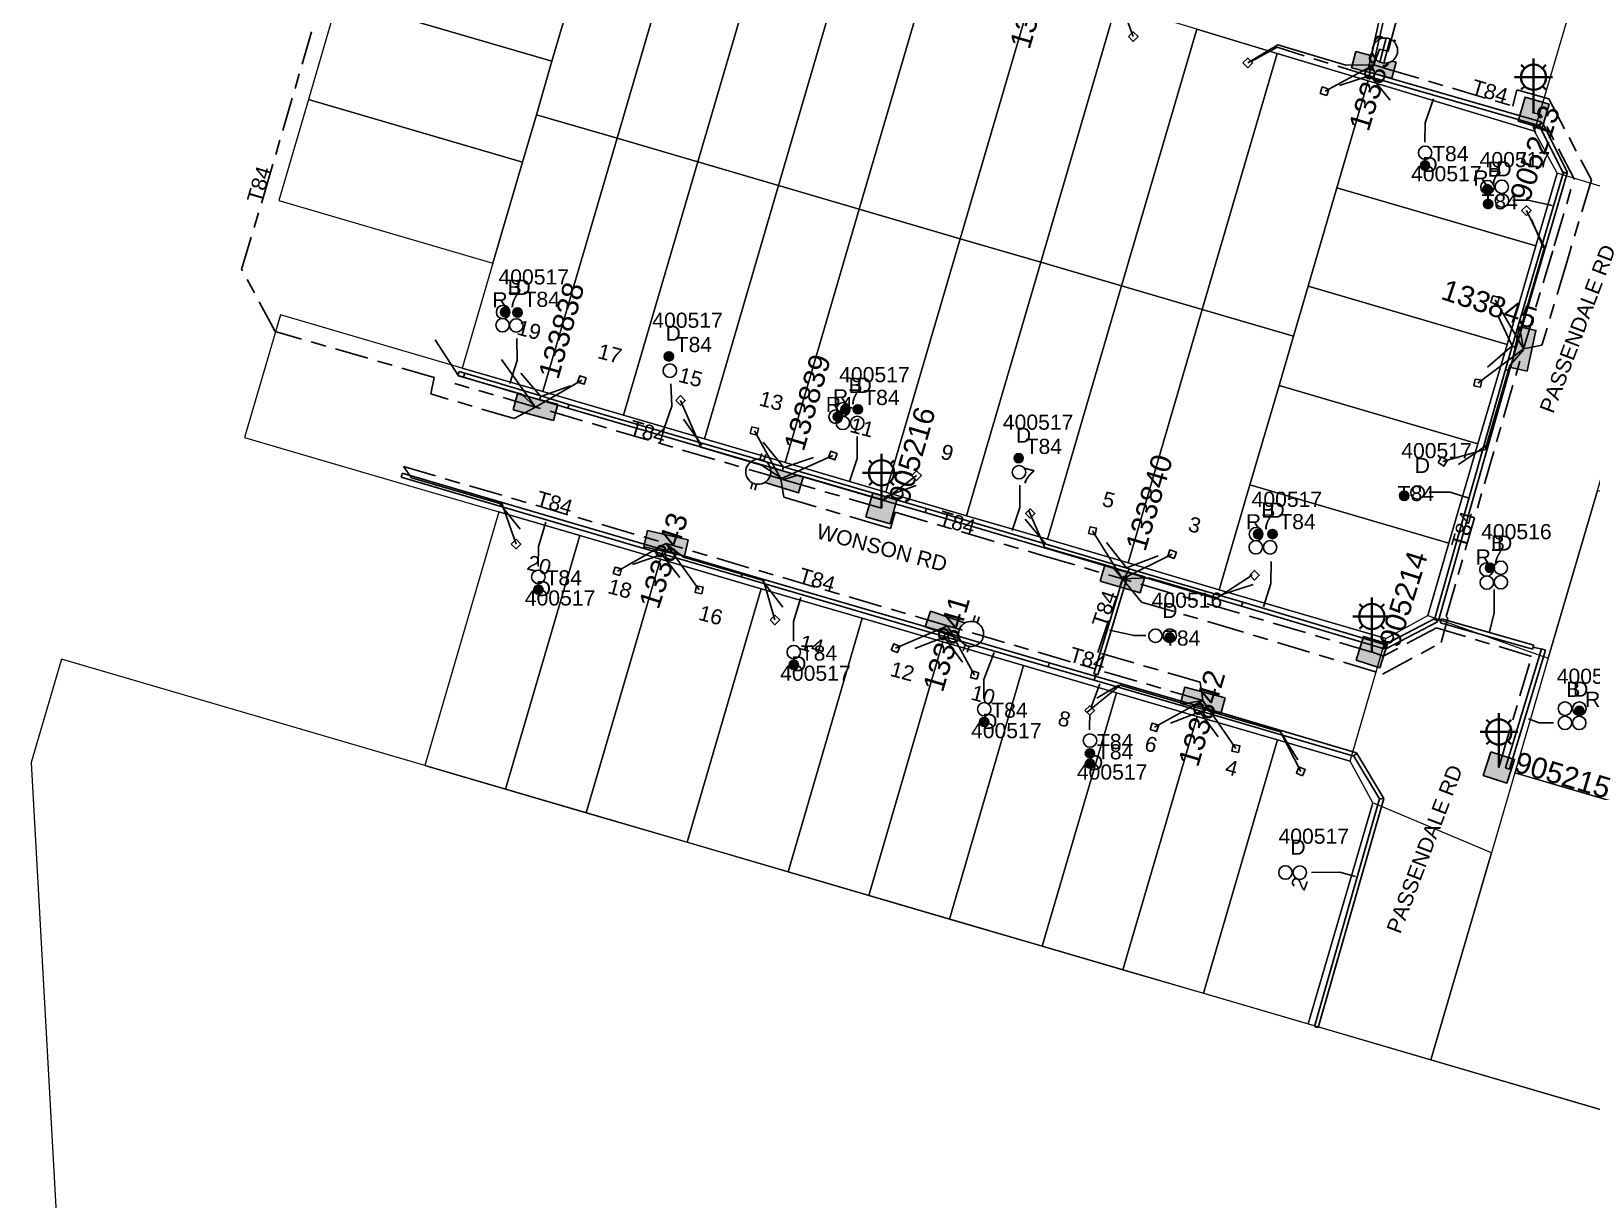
# Model space of a CAD drawing. Header units: metres. Extents: x 302050 to 303650, y 6239465 to 6240758.
# Drawn here: x 302116 to 302301.6, y 6239756 to 6239894.9 of the extents above; entities that cross this region are included whole.
import ezdxf
from ezdxf.enums import TextEntityAlignment as Align

# ---------------------------------------------------------------- set-up
doc = ezdxf.new("R2010")
doc.units = ezdxf.units.M
doc.linetypes.add('Cable Exist UG', pattern=[8.2, 4, -1.2, 1.8, -1.2])
doc.layers.get('0').update_dxf_attribs({"color": 6})
doc.layers.add('Cadastre Land Parcels_SP_EXT', color=9, linetype='Continuous', lineweight=5)
doc.layers.add('Cadastre Roads_SP_EXT', color=9, linetype='Continuous', lineweight=5)
for name, color, linetype in [('Duct_SP_EXT', 7, 'Continuous'), ('Equip_LV_EXT', 7, 'Continuous'), ('Equip_SP_SL_EXT', 7, 'Continuous'), ('Mains_LV_EXT', 7, 'Continuous'), ('Mains_LV_SL_EXT', 7, 'Continuous'), ('Notes', 7, 'Continuous'), ('Services_SP_EXT', 7, 'Continuous'), ('SupportsUG_SP_LV_EXT', 7, 'Continuous'), ('SupportsUG_SP_LV_SL_EXT', 7, 'Continuous'), ('Trench_SP_EXT', 7, 'Continuous')]:
    doc.layers.add(name, color=color, linetype=linetype)
doc.styles.add('COLUMN_LABEL', font='arial.ttf')
doc.styles.add('iecARIAL', font='arial.ttf', dxfattribs={"height": 2})
doc.styles.add('POLE_LABEL', font='arial.ttf')
doc.styles.get("Standard").update_dxf_attribs({"font": 'arial.ttf'})

# ---------------------------------------------------------------- blocks, each defined once
blk = doc.blocks.new('COLUMN_EXT')
blk.add_hatch(color=256).paths.add_polyline_path([(-1.49, 1.48), (-1.49, -1.49), (1.48, -1.49), (1.48, 1.48)])
blk.add_lwpolyline([(-1.49, -1.49), (1.48, -1.49), (1.48, 1.48), (-1.49, 1.48)], close=True)
for tag, height, style, flags, p in [('ASSET_NUM', 2.5, 'COLUMN_LABEL', 8, (2, 2)), ('STRUCTURE_PLANT_NUMBER', 0.2, 'POLE_LABEL', 9, (1.81, 0.03)), ('STREET_CODE', 0.2, 'COLUMN_LABEL', 9, (1.81, -0.2))]:
    blk.add_attdef(tag, text='', height=height, dxfattribs=dict(style=style, flags=flags)).set_placement(p, align=Align.MIDDLE_LEFT)
at = {"flags": 9}
for tag, p in [('COLUMN_TYPE', (1.81, -0.4)), ('OWNED_BY', (1.81, -0.6)), ('STATE', (1.81, -0.8)), ('USAGE', (1.81, -1)), ('STREETNAME', (1.81, -1.6)), ('SUBURB', (1.81, -1.8)), ('LEGEND', (1.81, -1.2)), ('LOCATION', (1.81, -1.4)), ('NOTES', (1.81, -2))]:
    blk.add_attdef(tag, text='', height=0.2, dxfattribs=at).set_placement(p, align=Align.MIDDLE_LEFT)
at = {"flags": 1}
blk.add_attdef('Z', (1.81, -2.35), '', height=0.2, dxfattribs=at)
blk = doc.blocks.new('PILLAR_EXT')
blk.add_hatch(color=256).paths.add_polyline_path([(-2.475, 0.99), (-2.475, -0.99), (2.475, -0.99), (2.475, 0.99)])
blk.add_lwpolyline([(-2.475, -0.99), (2.475, -0.99), (2.475, 0.99), (-2.475, 0.99)], close=True)
at = {"style": 'iecARIAL', "flags": 8}
blk.add_attdef('ASSET_NUM', (1.5, 3.5), '', height=2.5, dxfattribs=at)
for tag, p, flags in [('OWNED_BY', (0, -0.2), 9), ('STATE', (0, -0.4), 9), ('SUPPORT_TYPE', (0, -0.6), 9), ('STREETNAME', (0, -1.8), 9), ('SUBURB', (0, -2), 1), ('USAGE', (0, -0.8), 9), ('LEGEND', (0, -1), 9), ('LOCATION', (0, -1.2), 9), ('NOTES', (0, -1.4), 9), ('PARENT', (0, -1.6), 9)]:
    blk.add_attdef(tag, p, '', height=0.2, dxfattribs=dict(flags=flags))
blk = doc.blocks.new('DUCT_EXT')
blk.add_circle((0, 0.8), 0.8)
at = {"flags": 1}
blk.add_attdef('Z', (0, 0), '', height=0.2, dxfattribs=at)
at = {"flags": 9}
for tag, p in [('DUCT_CODE', (0, 0)), ('XSECT_TYPE', (0, -0.2)), ('STATE', (0, -0.6)), ('FB_REFERENCE', (0, -0.4)), ('NOTES', (0, -0.8))]:
    blk.add_attdef(tag, text='', height=0.2, dxfattribs=at).set_placement(p, align=Align.MIDDLE_LEFT)
blk = doc.blocks.new('SL_LANTERN_EXT')
at = {"lineweight": 40}
for p, q in [((-1.46, 5.68), (-1.06, 5.28)), ((0, 1.97), (0, 6.47)), ((1.46, 5.68), (1.06, 5.28)), ((-2.25, 4.22), (2.25, 4.22)), ((-1.46, 2.76), (-1.06, 3.16)), ((0, 0), (0, 2.72)), ((1.46, 2.76), (1.06, 3.16))]:
    blk.add_line(p, q, dxfattribs=at)
blk.add_circle((0, 4.22), 1.5, dxfattribs=at)
at = {"style": 'iecARIAL', "flags": 9}
blk.add_attdef('ASSET_NUM', (1.5, 1.5), '', height=2.5, dxfattribs=at)
for tag, p, height, flags in [('OPERATING_VOLTAGE', (0.98, -1.65), 0.2, 9), ('ORIENTATION', (0.98, -1.85), 0.2, 9), ('OWNED_BY', (0.98, -2.05), 0.2, 9), ('CONSTRUCTED_VOLTAGE', (0.98, -0.65), 0.2, 9), ('CONTROL_TYPE', (0.98, -0.85), 0.2, 9), ('LANTERN_PURPOSE', (0.98, -1.05), 0.2, 9), ('LANTERN_TYPE', (0.98, -1.25), 0.2, 9), ('NO_PHASES', (0.98, -1.45), 0.2, 9), ('LNUMBER', (2.18, -3.25), 2.5, 8), ('STATE', (0.98, -2.25), 0.2, 9), ('USAGE', (0.98, -2.45), 0.2, 9), ('CEXIST', (0.98, -2.65), 0.2, 9), ('CNEW', (0.98, -2.85), 0.2, 9), ('CNUMBER', (0.98, -3.05), 0.2, 9), ('CREMOVE', (0.98, -3.25), 0.2, 9), ('CREPLACE', (0.98, -3.45), 0.2, 9), ('LKINGHEIGHT', (0.98, -3.65), 0.2, 9), ('LBRACKET', (0.98, -3.85), 0.2, 9), ('LBRACKETVOCAB', (0.98, -4.05), 0.2, 9), ('LCATEGORY', (0.98, -4.25), 0.2, 9), ('LCHARGE1', (0.98, -4.45), 0.2, 9), ('LCHARGE1PERCENT', (0.98, -4.65), 0.2, 9), ('LCHARGE2', (0.98, -4.85), 0.2, 9), ('LCHARGE2PERCENT', (0.98, -5.05), 0.2, 9), ('LCHARGE3', (0.98, -5.25), 0.2, 9), ('LCHARGE3PERCENT', (0.98, -5.45), 0.2, 9), ('LEXIST', (0.98, -5.65), 0.2, 9), ('LLAMP', (0.98, -5.85), 0.2, 9), ('LLAMPVOCAB', (0.98, -6.05), 0.2, 9), ('LMAST', (0.98, -6.25), 0.2, 9), ('LMASTVOCAB', (0.98, -6.45), 0.2, 9), ('LNEW', (0.98, -6.65), 0.2, 9), ('LANTNUMBER', (0.98, -6.85), 0.2, 9), ('LOUTREACH', (0.98, -7.25), 0.2, 9), ('LOUTREACHVOCAB', (0.98, -7.45), 0.2, 9), ('STREETNAME', (0.98, -9.25), 0.2, 9), ('SUBURB', (0.98, -9.45), 0.2, 1), ('LRATECODE', (0.98, -7.65), 0.2, 9), ('LREMOVE', (0.98, -7.85), 0.2, 9), ('LREPLACE', (0.98, -8.05), 0.2, 9), ('LTYPE', (0.98, -8.25), 0.2, 9), ('LTYPEVOCAB', (0.98, -8.45), 0.2, 9), ('LEGEND', (0.98, -8.65), 0.2, 9), ('LOCATION', (0.98, -8.85), 0.2, 9), ('NOTES', (0.98, -9.05), 0.2, 9)]:
    blk.add_attdef(tag, p, '', height=height, dxfattribs=dict(flags=flags))
blk = doc.blocks.new('CCP_EXT')
at = {"flags": 9}
for tag, p in [('STATE', (0, -1.8)), ('LIFE_SUPPORT', (0, -1.6)), ('NOTES', (0, -2))]:
    blk.add_attdef(tag, text='', height=0.2, dxfattribs=at).set_placement(p, align=Align.MIDDLE_LEFT)
blk.add_wipeout([(0, 0.57), (0.57, 0), (0, -0.57), (-0.57, 0)])
blk.add_lwpolyline([(-0.57, 0), (0, 0.57), (0.57, 0), (0, -0.57), (-0.57, 0)])
at = {"flags": 1}
blk.add_attdef('Z', (0, 0), '', height=0.2, dxfattribs=at)
at = {"flags": 9}
for tag, p in [('CCP_TYPE', (0, 0)), ('CONSTRUCTED_VOLTAGE', (0, -0.2)), ('OPERATING_VOLTAGE', (0, -0.6)), ('ORIENTATION', (0, -0.8)), ('OWNED_BY', (0, -1)), ('NO_PHASES', (0, -0.4)), ('USAGE', (0, -1.2)), ('LEGEND', (0, -1.4))]:
    blk.add_attdef(tag, text='', height=0.2, dxfattribs=at).set_placement(p, align=Align.MIDDLE_LEFT)
blk = doc.blocks.new('LV_UG_LINKS_CLOSED_EXT')
blk.add_wipeout([(-1.06, 1.06), (-1.18, 0.92), (-1.29, 0.76), (-1.37, 0.59), (-1.43, 0.42), (-1.48, 0.23), (-1.49, 0.05), (-1.49, -0.14), (-1.46, -0.33), (-1.41, -0.51), (-1.33, -0.68), (-1.24, -0.84), (-1.12, -0.99), (-0.99, -1.12), (-0.84, -1.24), (-0.68, -1.33), (-0.51, -1.41), (-0.33, -1.46), (-0.14, -1.49), (0.05, -1.49), (0.23, -1.48), (0.42, -1.43), (0.59, -1.37), (0.76, -1.29), (0.92, -1.18), (1.06, -1.06), (1.18, -0.92), (1.29, -0.76), (1.37, -0.59), (1.43, -0.42), (1.48, -0.23), (1.49, -0.05), (1.49, 0.14), (1.46, 0.33), (1.41, 0.51), (1.33, 0.68), (1.24, 0.84), (1.12, 0.99), (0.99, 1.12), (0.84, 1.24), (0.68, 1.33), (0.51, 1.41), (0.33, 1.46), (0.14, 1.49), (-0.05, 1.49), (-0.23, 1.48), (-0.42, 1.43), (-0.59, 1.37), (-0.76, 1.29), (-0.92, 1.18)])
for p, q in [((-0.25, -1.48), (-0.25, 1.48)), ((0.25, -1.48), (0.25, 1.48))]:
    blk.add_line(p, q)
blk.add_circle((0, 0), 1.5)
at = {"flags": 9}
for tag, p in [('ACTUAL_STATUS', (0, 0)), ('CONSTRUCTED_VOLTAGE', (0, -0.2)), ('OPERATING_VOLTAGE', (0, -0.6)), ('ORIENTATION', (0, -0.8)), ('STATE', (0, -1)), ('SWITCH_TYPE', (0, -1.2)), ('NO_PHASES', (0, -0.4)), ('USAGE', (0, -1.4)), ('NOTES', (0, -1.6))]:
    blk.add_attdef(tag, text='', height=0.2, dxfattribs=at).set_placement(p, align=Align.MIDDLE_LEFT)
at = {"flags": 1}
blk.add_attdef('Z', (0, 0), '', height=0.2, dxfattribs=at)
blk = doc.blocks.new('LV_UG_LINKS_OPEN_EXT')
for p, q in [((-0.25, 1.47), (-0.25, 2.22)), ((0.25, 1.47), (0.25, 2.22)), ((-0.25, -1.47), (-0.25, -2.22)), ((0.25, -1.47), (0.25, -2.22))]:
    blk.add_line(p, q)
at = {"flags": 9}
for tag, p in [('ACTUAL_STATUS', (0, 0)), ('CONSTRUCTED_VOLTAGE', (0, -0.2)), ('OPERATING_VOLTAGE', (0, -0.6)), ('ORIENTATION', (0, -0.8)), ('STATE', (0, -1)), ('SWITCH_TYPE', (0, -1.2)), ('NO_PHASES', (0, -0.4)), ('USAGE', (0, -1.4)), ('NOTES', (0, -1.6))]:
    blk.add_attdef(tag, text='', height=0.2, dxfattribs=at).set_placement(p, align=Align.MIDDLE_LEFT)
at = {"flags": 1}
blk.add_attdef('Z', (0, 0), '', height=0.2, dxfattribs=at)
blk.add_wipeout([(-0.25, 1.47), (-0.43, 1.43), (-0.61, 1.36), (-0.77, 1.28), (-0.93, 1.17), (-1.07, 1.05), (-1.19, 0.9), (-1.29, 0.75), (-1.38, 0.58), (-1.44, 0.4), (-1.48, 0.22), (-1.49, 0.03), (-1.49, -0.16), (-1.45, -0.34), (-1.4, -0.52), (-1.32, -0.69), (-1.23, -0.85), (-1.11, -1), (-0.98, -1.13), (-0.83, -1.24), (-0.66, -1.34), (-0.49, -1.41), (-0.31, -1.46), (-0.13, -1.49), (0.06, -1.49), (0.25, -1.47), (0.43, -1.43), (0.61, -1.36), (0.77, -1.28), (0.93, -1.17), (1.07, -1.05), (1.19, -0.9), (1.29, -0.75), (1.38, -0.58), (1.44, -0.4), (1.48, -0.22), (1.49, -0.03), (1.49, 0.16), (1.45, 0.34), (1.4, 0.52), (1.32, 0.69), (1.23, 0.85), (1.11, 1), (0.98, 1.13), (0.83, 1.24), (0.66, 1.34), (0.49, 1.41), (0.31, 1.46), (0.13, 1.49), (-0.06, 1.49)])
blk.add_lwpolyline([(0, -1.49, 1), (0, 1.49, 1)], format="xyb", close=True)
blk = doc.blocks.new('CABLE_LARGE_EXT')
h = blk.add_hatch(color=256)
edge = h.paths.add_edge_path()
edge.add_arc((0, 0.55), 0.55, 0, 360)
blk.add_circle((0, 0.55), 0.55)
at = {"flags": 1}
blk.add_attdef('Z', (0, 0), '', height=0.2, dxfattribs=at)
at = {"flags": 9}
for tag, p in [('COND_CODE', (0, 0)), ('STATE', (0, -0.4)), ('XSECT_SIZE', (0, -0.6)), ('FB_REFERENCE', (0, -0.2)), ('NOTES', (0, -0.8))]:
    blk.add_attdef(tag, text='', height=0.2, dxfattribs=at).set_placement(p, align=Align.MIDDLE_LEFT)

msp = doc.modelspace()

# ---------------------------------------------------------------- linework, layer by layer
at = {"layer": 'Cadastre Land Parcels_SP_EXT', "linetype": 'Continuous'}
for points in [[(302194.79, 6239913.28), (302185.22, 6239916.17), (302181.57, 6239903.72), (302177.95, 6239891.35), (302176.1, 6239885), (302185.69, 6239882.19), (302194.79, 6239913.28)], [(302204.36, 6239910.38), (302194.79, 6239913.28), (302185.69, 6239882.19), (302195.29, 6239879.38), (302204.36, 6239910.38)], [(302181.57, 6239903.72), (302156.19, 6239911.37), (302152.51, 6239898.8), (302177.95, 6239891.35), (302181.57, 6239903.72)], [(302213.93, 6239907.49), (302204.36, 6239910.38), (302195.29, 6239879.38), (302204.89, 6239876.58), (302213.93, 6239907.49)], [(302223.51, 6239904.59), (302213.93, 6239907.49), (302204.89, 6239876.58), (302214.49, 6239873.77), (302223.51, 6239904.59)], [(302235.47, 6239900.97), (302223.51, 6239904.59), (302214.49, 6239873.77), (302226.48, 6239870.25), (302235.47, 6239900.97)], [(302245.04, 6239898.08), (302235.47, 6239900.97), (302226.48, 6239870.25), (302236.08, 6239867.45), (302245.04, 6239898.08)], [(302176.1, 6239885), (302177.95, 6239891.35), (302152.51, 6239898.8), (302149, 6239886.8), (302174.44, 6239879.35), (302176.1, 6239885)], [(302254.62, 6239895.18), (302245.04, 6239898.08), (302236.08, 6239867.45), (302245.68, 6239864.64), (302254.62, 6239895.18)], [(302264.19, 6239892.28), (302254.62, 6239895.18), (302245.68, 6239864.64), (302255.27, 6239861.83), (302264.19, 6239892.28)], [(302267.86, 6239864.61), (302271.29, 6239876.32), (302275, 6239889.01), (302264.19, 6239892.28), (302255.27, 6239861.83), (302266.12, 6239858.65), (302267.86, 6239864.61)], [(302297.48, 6239878.03), (302294.77, 6239883.03), (302275, 6239889.01), (302271.29, 6239876.32), (302294.95, 6239869.39), (302297.48, 6239878.03)], [(302174.44, 6239879.35), (302149, 6239886.8), (302145.49, 6239874.8), (302170.93, 6239867.35), (302174.44, 6239879.35)], [(302185.69, 6239882.19), (302176.1, 6239885), (302174.44, 6239879.35), (302170.93, 6239867.35), (302167.28, 6239854.88), (302176.88, 6239852.07), (302185.69, 6239882.19)], [(302195.29, 6239879.38), (302185.69, 6239882.19), (302176.88, 6239852.07), (302186.47, 6239849.26), (302195.29, 6239879.38)], [(302204.89, 6239876.58), (302195.29, 6239879.38), (302186.47, 6239849.26), (302196.07, 6239846.45), (302204.89, 6239876.58)], [(302214.49, 6239873.77), (302204.89, 6239876.58), (302196.07, 6239846.45), (302205.67, 6239843.64), (302214.49, 6239873.77)], [(302294.95, 6239869.39), (302271.29, 6239876.32), (302267.86, 6239864.61), (302291.52, 6239857.69), (302294.95, 6239869.39)], [(302226.48, 6239870.25), (302214.49, 6239873.77), (302205.67, 6239843.64), (302217.67, 6239840.13), (302226.48, 6239870.25)], [(302236.08, 6239867.45), (302226.48, 6239870.25), (302217.67, 6239840.13), (302227.26, 6239837.32), (302236.08, 6239867.45)], [(302245.68, 6239864.64), (302236.08, 6239867.45), (302227.26, 6239837.32), (302236.86, 6239834.51), (302245.68, 6239864.64)], [(302255.27, 6239861.83), (302245.68, 6239864.64), (302236.86, 6239834.51), (302246.46, 6239831.7), (302255.27, 6239861.83)], [(302291.52, 6239857.69), (302267.86, 6239864.61), (302266.12, 6239858.65), (302264.41, 6239852.8), (302288.06, 6239845.88), (302291.52, 6239857.69)], [(302260.95, 6239841), (302264.41, 6239852.8), (302266.12, 6239858.65), (302255.27, 6239861.83), (302246.46, 6239831.7), (302257.3, 6239828.52), (302260.95, 6239841)], [(302288.06, 6239845.88), (302264.41, 6239852.8), (302260.95, 6239841), (302284.61, 6239834.07), (302288.06, 6239845.88)], [(302282.08, 6239825.44), (302284.61, 6239834.07), (302260.95, 6239841), (302257.3, 6239828.52), (302277.12, 6239822.72), (302282.08, 6239825.44)], [(302331.21, 6239831.86), (302302.27, 6239840.33), (302296.42, 6239820.36), (302292.44, 6239806.74), (302321.38, 6239798.27), (302331.21, 6239831.86)], [(302181.25, 6239834.95), (302171.65, 6239837.76), (302162.83, 6239807.61), (302172.42, 6239804.81), (302181.25, 6239834.95)], [(302190.84, 6239832.14), (302181.25, 6239834.95), (302172.42, 6239804.81), (302182.02, 6239802), (302190.84, 6239832.14)], [(302202.84, 6239828.63), (302190.84, 6239832.14), (302182.02, 6239802), (302194.02, 6239798.49), (302202.84, 6239828.63)], [(302214.84, 6239825.12), (302202.84, 6239828.63), (302194.02, 6239798.49), (302206.02, 6239794.98), (302214.84, 6239825.12)], [(302224.44, 6239822.31), (302214.84, 6239825.12), (302206.02, 6239794.98), (302215.62, 6239792.17), (302224.44, 6239822.31)], [(302234.03, 6239819.5), (302224.44, 6239822.31), (302215.62, 6239792.17), (302225.21, 6239789.36), (302234.03, 6239819.5)], [(302353.68, 6239751.78), (302119.63, 6239820.25), (302116.03, 6239807.96), (302120.46, 6239727.9), (302328.86, 6239666.94), (302353.68, 6239751.78)], [(302245.07, 6239816.27), (302234.03, 6239819.5), (302225.21, 6239789.36), (302236.25, 6239786.13), (302245.07, 6239816.27)], [(302254.67, 6239813.46), (302245.07, 6239816.27), (302236.25, 6239786.13), (302245.85, 6239783.33), (302254.67, 6239813.46)], [(302264.23, 6239810.66), (302254.67, 6239813.46), (302245.85, 6239783.33), (302255.41, 6239780.53), (302264.23, 6239810.66)], [(302275.57, 6239803.17), (302272.85, 6239808.14), (302264.23, 6239810.66), (302255.41, 6239780.53), (302267.87, 6239776.88), (302275.57, 6239803.17)], [(302321.38, 6239798.27), (302292.44, 6239806.74), (302289.66, 6239797.22), (302282.46, 6239772.62), (302311.4, 6239764.15), (302321.38, 6239798.27)]]:
    msp.add_lwpolyline(points, close=True, dxfattribs=at)
at = {"layer": 'Cadastre Roads_SP_EXT', "linetype": 'Continuous'}
msp.add_lwpolyline([(302289.66, 6239797.22), (302275.57, 6239803.17), (302267.87, 6239776.88), (302282.46, 6239772.62), (302289.66, 6239797.22)], close=True, dxfattribs=at)
at = {"layer": 'Duct_SP_EXT'}
for p, q in [((302275.09, 6239889.56), (302275.15, 6239889.79)), ((302295.45, 6239883.68), (302275.09, 6239889.56)), ((302295.3, 6239883.8), (302295.51, 6239883.91)), ((302298.2, 6239878.08), (302295.3, 6239883.8)), ((302295.45, 6239883.68), (302295.51, 6239883.91)), ((302295.58, 6239884.14), (302295.51, 6239883.91)), ((302295.73, 6239884.02), (302295.51, 6239883.91)), ((302298.71, 6239878.12), (302295.73, 6239884.02)), ((302298.22, 6239878.17), (302298.2, 6239878.08)), ((302298.2, 6239878.08), (302298.45, 6239878.1)), ((302298.22, 6239878.17), (302298.45, 6239878.1)), ((302298.71, 6239878.12), (302298.45, 6239878.1)), ((302298.68, 6239878.03), (302298.45, 6239878.1)), ((302298.68, 6239878.03), (302298.71, 6239878.12)), ((302291.33, 6239854.71), (302292.14, 6239857.48)), ((302291.79, 6239854.57), (302292.6, 6239857.34)), ((302292.14, 6239857.48), (302292.37, 6239857.41)), ((302292.14, 6239857.48), (302292.37, 6239857.41)), ((302292.6, 6239857.34), (302292.37, 6239857.41)), ((302292.6, 6239857.34), (302292.37, 6239857.41)), ((302166.76, 6239853.99), (302166.83, 6239854.22)), ((302166.76, 6239853.99), (302167.44, 6239853.79)), ((302166.9, 6239854.45), (302166.83, 6239854.22)), ((302166.9, 6239854.45), (302167.58, 6239854.25)), ((302167.44, 6239853.79), (302167.51, 6239854.02)), ((302167.44, 6239853.79), (302167.51, 6239854.02)), ((302167.44, 6239853.79), (302167.44, 6239853.79)), ((302167.44, 6239853.79), (302176.48, 6239851.1)), ((302167.58, 6239854.25), (302167.51, 6239854.02)), ((302167.58, 6239854.25), (302167.51, 6239854.02)), ((302167.58, 6239854.25), (302167.58, 6239854.25)), ((302167.58, 6239854.25), (302176.61, 6239851.56)), ((302291.33, 6239854.71), (302291.56, 6239854.64)), ((302291.79, 6239854.57), (302291.56, 6239854.64)), ((302176.48, 6239851.1), (302176.54, 6239851.33)), ((302176.48, 6239851.1), (302176.54, 6239851.33)), ((302176.61, 6239851.56), (302176.54, 6239851.33)), ((302176.61, 6239851.56), (302176.54, 6239851.33)), ((302176.61, 6239851.56), (302179.97, 6239850.56)), ((302176.48, 6239851.1), (302179.84, 6239850.1)), ((302179.84, 6239850.1), (302179.91, 6239850.33)), ((302179.97, 6239850.56), (302179.91, 6239850.33)), ((302160.02, 6239841.9), (302160.09, 6239842.13)), ((302160.15, 6239842.36), (302160.09, 6239842.13)), ((302217.41, 6239839.13), (302217.48, 6239839.36)), ((302217.41, 6239839.13), (302217.48, 6239839.36)), ((302217.41, 6239839.13), (302222.32, 6239837.69)), ((302217.55, 6239839.59), (302217.48, 6239839.36)), ((302217.55, 6239839.59), (302217.48, 6239839.36)), ((302217.55, 6239839.59), (302222.46, 6239838.16)), ((302222.32, 6239837.69), (302222.39, 6239837.93)), ((302222.46, 6239838.16), (302222.39, 6239837.93)), ((302191.07, 6239832.78), (302191.14, 6239833.01)), ((302191.07, 6239832.78), (302191.14, 6239833.01)), ((302191.21, 6239833.24), (302191.14, 6239833.01)), ((302191.21, 6239833.24), (302191.14, 6239833.01)), ((302200.58, 6239830.49), (302191.21, 6239833.24)), ((302246.44, 6239830.56), (302246.51, 6239830.79)), ((302246.44, 6239830.56), (302246.51, 6239830.79)), ((302246.58, 6239831.02), (302246.51, 6239830.79)), ((302246.58, 6239831.02), (302246.51, 6239830.79)), ((302200.45, 6239830.03), (302200.52, 6239830.26)), ((302200.58, 6239830.49), (302200.52, 6239830.26)), ((302242.4, 6239818.53), (302245.89, 6239830.11)), ((302242.86, 6239818.39), (302246.35, 6239829.98)), ((302245.89, 6239830.11), (302246.12, 6239830.05)), ((302246.35, 6239829.98), (302246.12, 6239830.05)), ((302246.44, 6239830.56), (302259.96, 6239826.57)), ((302259.96, 6239826.57), (302260.03, 6239826.8)), ((302259.96, 6239826.57), (302276.91, 6239821.49)), ((302260.09, 6239827.03), (302260.03, 6239826.8)), ((302260.09, 6239827.03), (302277.05, 6239821.95)), ((302224.73, 6239823.43), (302224.66, 6239823.2)), ((302224.73, 6239823.43), (302224.66, 6239823.2)), ((302276.87, 6239821.93), (302283.02, 6239825.12)), ((302277.09, 6239821.5), (302283.24, 6239824.69)), ((302282.9, 6239824.97), (302283.13, 6239824.9)), ((302283.02, 6239825.12), (302283.13, 6239824.9)), ((302283.24, 6239824.69), (302283.13, 6239824.9)), ((302283.36, 6239824.84), (302283.13, 6239824.9)), ((302283.6, 6239824.59), (302283.66, 6239824.82)), ((302283.6, 6239824.59), (302294.56, 6239821.45)), ((302283.73, 6239825.05), (302283.66, 6239824.82)), ((302283.73, 6239825.05), (302294.69, 6239821.91)), ((302224.59, 6239822.97), (302224.66, 6239823.2)), ((302224.59, 6239822.97), (302224.66, 6239823.2)), ((302276.87, 6239821.93), (302276.98, 6239821.72)), ((302276.91, 6239821.49), (302276.98, 6239821.72)), ((302277.05, 6239821.95), (302276.98, 6239821.72)), ((302277.09, 6239821.5), (302276.98, 6239821.72)), ((302294.56, 6239821.45), (302294.63, 6239821.68)), ((302294.69, 6239821.91), (302294.63, 6239821.68)), ((302237.09, 6239819.81), (302237.02, 6239819.58)), ((302242.56, 6239818.23), (302237.09, 6239819.81)), ((302291.34, 6239807.32), (302295.61, 6239821.48)), ((302291.8, 6239807.18), (302296.07, 6239821.34)), ((302295.61, 6239821.48), (302295.84, 6239821.41)), ((302296.07, 6239821.34), (302295.84, 6239821.41)), ((302236.95, 6239819.35), (302237.02, 6239819.58)), ((302242.42, 6239817.77), (302236.95, 6239819.35)), ((302242.4, 6239818.53), (302242.63, 6239818.46)), ((302242.42, 6239817.77), (302242.49, 6239818)), ((302242.42, 6239817.77), (302242.49, 6239818)), ((302242.56, 6239818.23), (302242.49, 6239818)), ((302242.56, 6239818.23), (302242.49, 6239818)), ((302242.86, 6239818.39), (302242.63, 6239818.46)), ((302255.52, 6239813.97), (302255.59, 6239814.2)), ((302255.52, 6239813.97), (302255.59, 6239814.2)), ((302255.66, 6239814.43), (302255.59, 6239814.2)), ((302255.66, 6239814.43), (302255.59, 6239814.2)), ((302273.31, 6239808.73), (302273.46, 6239808.93)), ((302276.34, 6239803.64), (302273.31, 6239808.73)), ((302273.62, 6239809.14), (302273.46, 6239808.93)), ((302276.86, 6239803.7), (302273.62, 6239809.14)), ((302291.34, 6239807.32), (302291.57, 6239807.25)), ((302291.8, 6239807.18), (302291.57, 6239807.25)), ((302268.61, 6239776.58), (302276.34, 6239803.64)), ((302269.07, 6239776.45), (302276.86, 6239803.7)), ((302276.34, 6239803.64), (302276.6, 6239803.67)), ((302276.86, 6239803.7), (302276.6, 6239803.67)), ((302268.61, 6239776.58), (302268.84, 6239776.52)), ((302269.07, 6239776.45), (302268.84, 6239776.52))]:
    msp.add_line(p, q, dxfattribs=at)
for points in [[(302281.73, 6239881.74), (302281.77, 6239884.05), (302282.75, 6239886.87)], [(302173.79, 6239858.39), (302173.8, 6239855.79), (302172.94, 6239853.05)], [(302192.08, 6239853), (302192.21, 6239850.34), (302191.27, 6239847.61)], [(302214.25, 6239846.74), (302214.23, 6239844.12), (302213.33, 6239841.38)], [(302233.57, 6239840.93), (302233.58, 6239838.3), (302232.69, 6239835.56)], [(302282.26, 6239840.1), (302284.77, 6239840.1), (302286.91, 6239839.44)], [(302176.33, 6239831.32), (302176.34, 6239833.66), (302177.24, 6239836.53)], [(302263.48, 6239831.89), (302263.44, 6239829.24), (302262.56, 6239826.49)], [(302206.67, 6239822.38), (302206.68, 6239824.72), (302207.54, 6239827.6)], [(302289.98, 6239828.55), (302289.99, 6239825.78), (302289.44, 6239823.52)], [(302248.58, 6239823.06), (302247.17, 6239823.06), (302244.26, 6239823.71)], [(302229.29, 6239815.57), (302229.32, 6239817.86), (302230.52, 6239821.05)], [(302241.87, 6239811.85), (302241.89, 6239814.13), (302243.09, 6239817.32)], [(302297.02, 6239812.69), (302295.35, 6239812.69), (302294.08, 6239813.15)], [(302268.27, 6239794.91), (302271.63, 6239794.95), (302273.51, 6239794.41)]]:
    msp.add_lwpolyline(points, dxfattribs=at)
at = {"layer": 'Mains_LV_EXT', "linetype": 'Cable Exist UG'}
msp.add_lwpolyline([(302175.99, 6239850.24), (302173.47, 6239848.88), (302173.47, 6239848.88), (302165.44, 6239851.23), (302163.54, 6239851.79), (302163.94, 6239853.76), (302163.94, 6239853.76), (302145.04, 6239859.23), (302141.05, 6239866.61), (302143.64, 6239875.27), (302150.69, 6239899.37)], dxfattribs=at)
at = {"layer": 'Mains_LV_SL_EXT', "linetype": 'Cable Exist UG'}
for points in [[(302175.99, 6239850.24), (302166.41, 6239853.04)], [(302290.55, 6239807.38), (302290.74, 6239808.04), (302290.74, 6239808.04), (302294.42, 6239820.59), (302283.12, 6239824), (302283.12, 6239824), (302276.83, 6239820.61), (302275.4, 6239821.12)]]:
    msp.add_lwpolyline(points, dxfattribs=at)
at = {"layer": 'Services_SP_EXT'}
for points in [[(302175.99, 6239850.24), (302174.33, 6239851.75), (302174.33, 6239851.75), (302166.85, 6239853.96), (302164.06, 6239858.21)], [(302175.99, 6239850.24), (302171.97, 6239855.91)]]:
    msp.add_lwpolyline(points, dxfattribs=at)
at = {"layer": 'Trench_SP_EXT', "linetype": 'Cable Exist UG'}
for points in [[(302275.15, 6239889.79), (302275.24, 6239890.35)], [(302271.61, 6239888.49), (302275.22, 6239889.68), (302277.63, 6239886.72)], [(302193.6, 6239848.79), (302195.78, 6239845.69)], [(302285.73, 6239843.41), (302289.01, 6239845.64)], [(302174.16, 6239835.72), (302171.81, 6239838.69)], [(302187.53, 6239831.51), (302191.02, 6239832.71), (302193.14, 6239829.96)], [(302246.12, 6239830.05), (302246.51, 6239830.79)], [(302205.4, 6239826.43), (302203.02, 6239829.53)], [(302283.66, 6239824.82), (302283.13, 6239824.9)], [(302294.63, 6239821.68), (302295.84, 6239821.41)], [(302242.63, 6239818.46), (302242.49, 6239818)], [(302251.5, 6239812.63), (302255, 6239813.98), (302257.16, 6239811.01)]]:
    msp.add_lwpolyline(points, dxfattribs=at)

# ---------------------------------------------------------------- block references
at = {"layer": 'Duct_SP_EXT'}
for name, p in [('DUCT_EXT', (302281.77, 6239879.67)), ('CABLE_LARGE_EXT', (302281.76, 6239878.4)), ('DUCT_EXT', (302289.18, 6239875.58)), ('DUCT_EXT', (302290.89, 6239875.63)), ('CABLE_LARGE_EXT', (302289.18, 6239875.58)), ('DUCT_EXT', (302173.71, 6239859.14)), ('CABLE_LARGE_EXT', (302191.85, 6239855.71)), ('DUCT_EXT', (302191.97, 6239853.76)), ('CABLE_LARGE_EXT', (302233.44, 6239843.61)), ('DUCT_EXT', (302233.48, 6239841.69)), ('DUCT_EXT', (302176.33, 6239829.25)), ('CABLE_LARGE_EXT', (302289.49, 6239830.58)), ('CABLE_LARGE_EXT', (302176.34, 6239827.98)), ('DUCT_EXT', (302249.71, 6239822.24)), ('DUCT_EXT', (302251.41, 6239822.25)), ('CABLE_LARGE_EXT', (302251.4, 6239822.29)), ('DUCT_EXT', (302206.7, 6239820.3)), ('CABLE_LARGE_EXT', (302206.7, 6239819.04)), ('DUCT_EXT', (302229.35, 6239813.51)), ('DUCT_EXT', (302298.4, 6239813.58)), ('DUCT_EXT', (302300.11, 6239813.57)), ('CABLE_LARGE_EXT', (302300.11, 6239813.57)), ('CABLE_LARGE_EXT', (302229.35, 6239812.24)), ('DUCT_EXT', (302298.4, 6239811.88)), ('DUCT_EXT', (302300.1, 6239811.88)), ('DUCT_EXT', (302241.92, 6239809.78)), ('CABLE_LARGE_EXT', (302241.92, 6239808.51)), ('CABLE_LARGE_EXT', (302241.92, 6239807.28)), ('DUCT_EXT', (302265.16, 6239794.09)), ('DUCT_EXT', (302266.87, 6239794.08))]:
    msp.add_blockref(name, p, dxfattribs=at)
for name, p, rotation in [('DUCT_EXT', (302290.11, 6239874.79), 270.0919911817138), ('CABLE_LARGE_EXT', (302288.71, 6239874.38), 270.0919911817138), ('DUCT_EXT', (302172.94, 6239861.53), 90.0000000000002), ('DUCT_EXT', (302172.88, 6239859.97), 89.81152772613603), ('CABLE_LARGE_EXT', (302172.94, 6239861.53), 90.0000000000002), ('CABLE_LARGE_EXT', (302174.41, 6239861.47), 89.66296987641012), ('DUCT_EXT', (302212.49, 6239849.09), 90.08630184035928), ('CABLE_LARGE_EXT', (302212.49, 6239849.09), 90.17500979488426), ('DUCT_EXT', (302213.38, 6239849.96), 89.92984190021296), ('CABLE_LARGE_EXT', (302213.38, 6239849.96), 90.41630692824964), ('CABLE_LARGE_EXT', (302214.88, 6239849.96), 89.83285039227681), ('DUCT_EXT', (302213.34, 6239848.35), 90.11382781156217), ('DUCT_EXT', (302215.05, 6239848.35), 90.14914935460719), ('CABLE_LARGE_EXT', (302278.74, 6239839.69), 270.0919911817138), ('DUCT_EXT', (302280.07, 6239840.08), 270.0919911817138), ('DUCT_EXT', (302262.47, 6239835.12), 89.78589121450945), ('CABLE_LARGE_EXT', (302262.47, 6239835.12), 89.95721623115676), ('CABLE_LARGE_EXT', (302264.18, 6239835.13), 89.43508607593321), ('DUCT_EXT', (302262.44, 6239833.57), 90.23059911424858), ('DUCT_EXT', (302264.14, 6239833.56), 90.0884258048117), ('DUCT_EXT', (302289.87, 6239830.92), 90.20609903426525), ('DUCT_EXT', (302291.57, 6239831.13), 90.16136329840982), ('DUCT_EXT', (302289.91, 6239829.37), 90.20609903426525), ('DUCT_EXT', (302291.58, 6239829.41), 90.16136329840982)]:
    msp.add_blockref(name, p, dxfattribs=dict(at, rotation=rotation))
at = {"layer": 'Equip_SP_SL_EXT'}
for p in [(302294.67, 6239885.23), (302217.13, 6239838.2), (302275.43, 6239821.11), (302290.55, 6239807.38)]:
    msp.add_blockref('SL_LANTERN_EXT', p, dxfattribs=at)
at = {"layer": 'SupportsUG_SP_LV_EXT'}
ref = msp.add_blockref('PILLAR_EXT', (302236.01, 6239902.9), dxfattribs=dict(at, rotation=162.6835392985478))
ref.add_attrib('ASSET_NUM', '133834A', dxfattribs={"layer": '0', "height": 2.5, "rotation": 73.4392, "style": 'iecARIAL'}).set_placement((302237.51, 6239906.4), align=Align.MIDDLE_RIGHT)
ref = msp.add_blockref('PILLAR_EXT', (302275.68, 6239890.91), dxfattribs=dict(at, rotation=165.3274865803539))
ref.add_attrib('ASSET_NUM', '133832', dxfattribs={"layer": '0', "height": 2.5, "rotation": 73.3822, "style": 'iecARIAL'}).set_placement((302277.18, 6239894.41), align=Align.MIDDLE_RIGHT)
ref = msp.add_blockref('PILLAR_EXT', (302175.99, 6239850.24), dxfattribs=dict(at, rotation=345.366392736209))
ref.add_attrib('ASSET_NUM', '133838', dxfattribs={"layer": '0', "height": 2.5, "rotation": 74.339, "style": 'iecARIAL'}).set_placement((302177.49, 6239853.74), align=Align.MIDDLE_LEFT)
ref = msp.add_blockref('PILLAR_EXT', (302293.46, 6239857.14), dxfattribs=dict(at, rotation=77.94462033996665))
ref.add_attrib('ASSET_NUM', '133845', dxfattribs={"layer": '0', "height": 2.5, "rotation": 341.6399, "style": 'iecARIAL'}).set_placement((302294.96, 6239860.64), align=Align.MIDDLE_RIGHT)
ref = msp.add_blockref('PILLAR_EXT', (302205.18, 6239841.7), dxfattribs=dict(at, rotation=342.6608364566633))
ref.add_attrib('ASSET_NUM', '133839', dxfattribs={"layer": '0', "height": 2.5, "rotation": 73.6796, "style": 'iecARIAL'}).set_placement((302206.68, 6239845.2), align=Align.MIDDLE_LEFT)
ref = msp.add_blockref('PILLAR_EXT', (302245.8, 6239829.8), dxfattribs=dict(at, rotation=343.6800281907746))
ref.add_attrib('ASSET_NUM', '133840', dxfattribs={"layer": '0', "height": 2.5, "rotation": 73.4667, "style": 'iecARIAL'}).set_placement((302247.3, 6239833.3), align=Align.MIDDLE_LEFT)
ref = msp.add_blockref('PILLAR_EXT', (302191.5, 6239834.03), dxfattribs=dict(at, rotation=167.1851695926527))
ref.add_attrib('ASSET_NUM', '133843', dxfattribs={"layer": '0', "height": 2.5, "rotation": 72.1194, "style": 'iecARIAL'}).set_placement((302193, 6239837.53), align=Align.MIDDLE_RIGHT)
ref = msp.add_blockref('PILLAR_EXT', (302224.99, 6239824.23), dxfattribs=dict(at, rotation=161.2523609893527))
ref.add_attrib('ASSET_NUM', '133841', dxfattribs={"layer": '0', "height": 2.5, "rotation": 73.6794, "style": 'iecARIAL'}).set_placement((302226.49, 6239827.73), align=Align.MIDDLE_RIGHT)
ref = msp.add_blockref('PILLAR_EXT', (302255.35, 6239815.34), dxfattribs=dict(at, rotation=165.4802493681456))
ref.add_attrib('ASSET_NUM', '133842', dxfattribs={"layer": '0', "height": 2.5, "rotation": 73.6264, "style": 'iecARIAL'}).set_placement((302256.85, 6239818.84), align=Align.MIDDLE_RIGHT)
at = {"layer": 'SupportsUG_SP_LV_SL_EXT'}
ref = msp.add_blockref('COLUMN_EXT', (302294.67, 6239885.23), dxfattribs=dict(at, rotation=163.9352782022766))
ref.add_attrib('ASSET_NUM', '905213', dxfattribs={"layer": '0', "height": 2.5, "rotation": 71.4654, "style": 'COLUMN_LABEL'}).set_placement((302296.67, 6239885.98), align=Align.MIDDLE_RIGHT)
ref = msp.add_blockref('COLUMN_EXT', (302217.13, 6239838.2), dxfattribs=dict(at, rotation=344.213057218488))
ref.add_attrib('ASSET_NUM', '905216', dxfattribs={"layer": '0', "height": 2.5, "rotation": 73.6796, "style": 'COLUMN_LABEL'}).set_placement((302219.13, 6239838.95), align=Align.MIDDLE_LEFT)
ref = msp.add_blockref('COLUMN_EXT', (302275.43, 6239821.11), dxfattribs=dict(at, rotation=342.5093330503606))
ref.add_attrib('ASSET_NUM', '905214', dxfattribs={"layer": '0', "height": 2.5, "rotation": 72.5093, "style": 'COLUMN_LABEL'}).set_placement((302277.43, 6239821.86), align=Align.MIDDLE_LEFT)
ref = msp.add_blockref('COLUMN_EXT', (302290.55, 6239807.38), dxfattribs=dict(at, rotation=252.1749792210877))
ref.add_attrib('ASSET_NUM', '905215', dxfattribs={"layer": '0', "height": 2.5, "rotation": 343.5774, "style": 'COLUMN_LABEL'}).set_placement((302292.55, 6239808.13), align=Align.MIDDLE_LEFT)

# ---------------------------------------------------------------- texts
at = {"layer": 'Cadastre Land Parcels_SP_EXT'}
for s, rotation, p in [('19', 345.2702, (302173.66, 6239858.89)), ('17', 345.2655, (302183.26, 6239856.08)), ('15', 345.2689, (302192.86, 6239853.27)), ('13', 345.2655, (302202.46, 6239850.46)), ('11', 345.2688, (302213.25, 6239847.3)), ('9', 345.2702, (302224.05, 6239844.14)), ('7', 345.2702, (302233.65, 6239841.33)), ('5', 345.2702, (302243.25, 6239838.52)), ('3', 345.2684, (302253.47, 6239835.53)), ('20', 345.2702, (302174.86, 6239830.94)), ('18', 345.2702, (302184.46, 6239828.13)), ('16', 345.2698, (302195.26, 6239824.97)), ('14', 345.2688, (302207.26, 6239821.45)), ('12', 345.2702, (302218.05, 6239818.29)), ('10', 345.2702, (302227.65, 6239815.48)), ('8', 345.2703, (302237.97, 6239812.46)), ('6', 345.2702, (302248.28, 6239809.44)), ('4', 345.2724, (302257.87, 6239806.64)), ('2', 69.2594, (302267.41, 6239792.6))]:
    msp.add_text(s, height=1.8, rotation=rotation, dxfattribs=at).set_placement(p)
at = {"layer": 'Duct_SP_EXT'}
for s, p in [('T84', (302282.6, 6239879.46)), ('D', (302281.45, 6239878.18)), ('400517', (302288.25, 6239878.76)), ('B', (302289.2, 6239877.63)), ('D', (302290.25, 6239877.66)), ('400517', (302280.1, 6239877.08)), ('R7', (302287.5, 6239876.58)), ('400517', (302171.59, 6239864.81)), ('B', (302172.67, 6239863.57)), ('D', (302173.62, 6239863.58)), ('R7', (302170.87, 6239862.09)), ('T84', (302174.57, 6239862.15)), ('400517', (302189.88, 6239859.66)), ('D', (302191.46, 6239858.12)), ('T84', (302192.66, 6239856.77)), ('400517', (302212.1, 6239853.19)), ('B', (302213.21, 6239851.92)), ('D', (302214.17, 6239851.92)), ('R4', (302210.51, 6239849.65)), ('R7', (302211.36, 6239850.55)), ('T84', (302214.96, 6239850.48)), ('400517', (302231.56, 6239847.54)), ('D', (302233.11, 6239846)), ('T84', (302234.27, 6239844.66)), ('400517', (302278.93, 6239844.15)), ('D', (302280.54, 6239842.4)), ('400517', (302261.14, 6239838.37)), ('T84', (302278.51, 6239839.06)), ('B', (302262.29, 6239837.09)), ('D', (302263.26, 6239837.08)), ('R7', (302260.46, 6239835.7)), ('T84', (302264.43, 6239835.71)), ('400516', (302288.43, 6239834.52)), ('B', (302289.59, 6239833.17)), ('D', (302290.32, 6239833.17)), ('R7', (302287.78, 6239831.51)), ('T84', (302177.18, 6239829.03)), ('D', (302176.03, 6239827.75)), ('400517', (302174.72, 6239826.64)), ('400516', (302249.26, 6239826.38)), ('D', (302250.51, 6239825.15)), ('T84', (302250.72, 6239821.87)), ('T84', (302207.53, 6239820.09)), ('D', (302206.39, 6239818.81)), ('400517', (302205.08, 6239817.69)), ('400517', (302297.42, 6239817.33)), ('B', (302298.55, 6239815.77)), ('D', (302299.36, 6239815.79)), ('R7', (302300.79, 6239814.59)), ('T84', (302230.18, 6239813.3)), ('400517', (302227.78, 6239810.86)), ('D', (302229.11, 6239811.97)), ('T84', (302242.75, 6239809.57)), ('D', (302241.69, 6239807.06)), ('T84', (302242.75, 6239808.34)), ('400517', (302240.36, 6239805.94)), ('400517', (302264.34, 6239798.31)), ('D', (302265.75, 6239797.01))]:
    msp.add_text(s, height=1.8, dxfattribs=at).set_placement(p)
at = {"layer": 'Mains_LV_EXT'}
for rotation, p in [(343.5253, (302287.13, 6239887.52)), (73.3486, (302143.37, 6239874.37)), (343.6957, (302187.02, 6239847.01)), (343.6809, (302175.93, 6239838.59)), (343.6895, (302223.81, 6239836.24)), (73.8675, (302286.56, 6239833.32)), (343.6809, (302207.14, 6239829.45)), (71.4361, (302243.82, 6239823.91)), (343.6812, (302239.32, 6239820.03))]:
    msp.add_text('T84', height=1.8, rotation=rotation, dxfattribs=at).set_placement(p)
at = {"layer": 'Notes'}
for s, rotation, p in [('PASSENDALE RD', 69.2736, (302297.01, 6239849.36)), ('WONSON RD', 345.2688, (302209.26, 6239834.67)), ('PASSENDALE RD', 69.2594, (302278.81, 6239787.5))]:
    msp.add_text(s, height=1.8, rotation=rotation, dxfattribs=at).set_placement(p)

# ---------------------------------------------------------------- next in the draw order: block references
at = {"layer": 'Services_SP_EXT'}
for p in [(302247.07, 6239894.28), (302260.68, 6239891.16), (302293.81, 6239873.59), (302193.24, 6239851.03), (302221.31, 6239842.08), (302234.81, 6239837.58), (302173.68, 6239833.94), (302261.49, 6239830.24), (302204.46, 6239824.92), (302241.9, 6239814.16)]:
    msp.add_blockref('CCP_EXT', p, dxfattribs=at)
for p, rotation in [((302269.81, 6239887.79), 27.32748680536454), ((302290.1, 6239862.97), 299.9446203244696), ((302181.51, 6239853.45), 207.3663930160127), ((302288.04, 6239853.08), 35.94462036669951), ((302202.02, 6239847.4), 300.6608362275581), ((302211.36, 6239844.48), 204.6608364038513), ((302283.87, 6239843.77), 14.55904683759266), ((302242.23, 6239835.52), 301.6800282805971), ((302251.68, 6239832.75), 205.6800285034728), ((302185.74, 6239830.71), 29.18516934309629), ((302195.46, 6239828.51), 125.1851695133083), ((302218.81, 6239821.56), 23.25236096426381), ((302228.21, 6239818.37), 119.2523612656919), ((302249.59, 6239812.16), 27.48024898637832), ((302259.28, 6239809.65), 123.4802492803586), ((302266.99, 6239806.92), 112.270233079481)]:
    msp.add_blockref('CCP_EXT', p, dxfattribs=dict(at, rotation=rotation))

# ---------------------------------------------------------------- next in the draw order: linework, layer by layer
at = {"layer": 'Cadastre Roads_SP_EXT', "linetype": 'Continuous'}
msp.add_lwpolyline([(302254.62, 6239895.18), (302264.19, 6239892.28), (302275, 6239889.01), (302294.77, 6239883.03), (302300.51, 6239902.62)], dxfattribs=at)
for points in [[(302302.27, 6239840.33), (302312.01, 6239873.64), (302297.48, 6239878.03), (302294.95, 6239869.39), (302291.52, 6239857.69), (302288.06, 6239845.88), (302284.61, 6239834.07), (302282.08, 6239825.44), (302296.42, 6239820.36), (302302.27, 6239840.33)], [(302277.12, 6239822.72), (302257.3, 6239828.52), (302246.46, 6239831.7), (302236.86, 6239834.51), (302227.26, 6239837.32), (302217.67, 6239840.13), (302205.67, 6239843.64), (302196.07, 6239846.45), (302186.47, 6239849.26), (302176.88, 6239852.07), (302167.28, 6239854.88), (302145.68, 6239861.2), (302141.41, 6239846.61), (302150.05, 6239844.08), (302159.65, 6239841.27), (302171.65, 6239837.76), (302181.25, 6239834.95), (302190.84, 6239832.14), (302202.84, 6239828.63), (302214.84, 6239825.12), (302224.44, 6239822.31), (302234.03, 6239819.5), (302245.07, 6239816.27), (302254.67, 6239813.46), (302264.23, 6239810.66), (302272.85, 6239808.14), (302277.12, 6239822.72)]]:
    msp.add_lwpolyline(points, close=True, dxfattribs=at)
at = {"layer": 'Duct_SP_EXT'}
for p, q in [((302292.14, 6239857.48), (302298.22, 6239878.17)), ((302292.6, 6239857.34), (302298.68, 6239878.03)), ((302282.9, 6239824.97), (302291.33, 6239854.71)), ((302283.36, 6239824.84), (302291.79, 6239854.57)), ((302191.07, 6239832.78), (302160.02, 6239841.9)), ((302191.21, 6239833.24), (302160.15, 6239842.36)), ((302222.32, 6239837.69), (302246.44, 6239830.56)), ((302222.46, 6239838.16), (302246.58, 6239831.02)), ((302200.45, 6239830.03), (302191.07, 6239832.78)), ((302246.58, 6239831.02), (302260.09, 6239827.03)), ((302224.59, 6239822.97), (302200.45, 6239830.03)), ((302224.73, 6239823.43), (302200.58, 6239830.49)), ((302255.66, 6239814.43), (302242.56, 6239818.23)), ((302255.52, 6239813.97), (302242.42, 6239817.77)), ((302273.62, 6239809.14), (302255.66, 6239814.43)), ((302273.31, 6239808.73), (302255.52, 6239813.97))]:
    msp.add_line(p, q, dxfattribs=at)
msp.add_lwpolyline([(302292.19, 6239874.85), (302293.97, 6239874.85), (302296.88, 6239874.19)], dxfattribs=at)
at = {"layer": 'Mains_LV_EXT', "linetype": 'Cable Exist UG'}
for points in [[(302245.8, 6239829.8), (302248.05, 6239827.05), (302248.05, 6239827.05), (302256.35, 6239824.61), (302276.7, 6239818.49), (302283.7, 6239822.23), (302284.48, 6239825.13), (302284.26, 6239825.35), (302284.26, 6239825.35), (302293.42, 6239857.01)], [(302160.28, 6239843.17), (302191.5, 6239834.03)], [(302255.35, 6239815.34), (302255.01, 6239817.51), (302255.01, 6239817.51), (302242.87, 6239821.07), (302245.8, 6239829.8)]]:
    msp.add_lwpolyline(points, dxfattribs=at)
at = {"layer": 'Mains_LV_SL_EXT', "linetype": 'Cable Exist UG'}
for points in [[(302293.46, 6239857.14), (302297.13, 6239869.42), (302297.13, 6239869.42), (302299.49, 6239877.39), (302295.51, 6239885.02), (302294.5, 6239885.28)], [(302275.43, 6239821.11), (302245.8, 6239829.8)]]:
    msp.add_lwpolyline(points, dxfattribs=at)
at = {"layer": 'Services_SP_EXT'}
for points in [[(302236.01, 6239902.9), (302236.93, 6239901.58), (302236.93, 6239901.58), (302245.31, 6239899.04), (302247.07, 6239894.28)], [(302293.46, 6239857.14), (302293.06, 6239859.34), (302293.06, 6239859.34), (302295.97, 6239869.21), (302293.81, 6239873.59)], [(302293.46, 6239857.14), (302290.1, 6239862.97)], [(302293.42, 6239857.01), (302291.86, 6239855.16), (302291.86, 6239855.16), (302288.92, 6239845.19), (302283.87, 6239843.77)], [(302293.45, 6239857.13), (302288.04, 6239853.08)], [(302175.99, 6239850.24), (302181.51, 6239853.45)], [(302160.28, 6239843.17), (302161.27, 6239841.84), (302161.27, 6239841.84), (302172.02, 6239838.69), (302173.68, 6239833.94)], [(302245.8, 6239829.8), (302244.66, 6239831.18), (302244.66, 6239831.18), (302236.57, 6239833.55), (302234.67, 6239837.9)], [(302245.8, 6239829.8), (302242.23, 6239835.52)], [(302191.5, 6239834.03), (302185.74, 6239830.71)], [(302191.5, 6239834.03), (302195.46, 6239828.51)], [(302191.5, 6239834.03), (302193.59, 6239832.38), (302193.59, 6239832.38), (302203.09, 6239829.6), (302204.46, 6239824.92)], [(302245.8, 6239829.8), (302251.68, 6239832.75)], [(302245.8, 6239829.8), (302248.92, 6239829.92), (302248.92, 6239829.92), (302257.05, 6239827.55), (302261.19, 6239830.26)], [(302255.35, 6239815.34), (302253.14, 6239814.94), (302253.14, 6239814.94), (302245.51, 6239817.18), (302241.59, 6239813.94)], [(302255.35, 6239815.34), (302249.59, 6239812.16)], [(302255.35, 6239815.34), (302259.28, 6239809.65)], [(302255.35, 6239815.34), (302256.09, 6239814.08), (302256.09, 6239814.08), (302264.58, 6239811.6), (302266.99, 6239806.92)]]:
    msp.add_lwpolyline(points, dxfattribs=at)
at = {"layer": 'Trench_SP_EXT', "linetype": 'Cable Exist UG'}
for points in [[(302275.23, 6239889.58), (302264.18, 6239893.01), (302261.09, 6239891.34)], [(302294.44, 6239872.52), (302295.83, 6239869.18)], [(302289.19, 6239854.99), (302292.11, 6239857.52), (302290.19, 6239861.6)], [(302174.26, 6239854.26), (302176.64, 6239851.51), (302180.15, 6239852.76)], [(302203.07, 6239846.06), (302205.51, 6239843.06), (302209.06, 6239844.23)], [(302221.25, 6239840.9), (302217.51, 6239839.55)], [(302234.21, 6239836.89), (302236.68, 6239833.93)], [(302243.88, 6239834.15), (302246.28, 6239831.13), (302250.45, 6239832.73)], [(302261.34, 6239829.13), (302256.95, 6239827.7)], [(302226.76, 6239819.91), (302224.6, 6239822.88), (302221.11, 6239821.54)], [(302242.73, 6239815.61), (302245.32, 6239817.18)], [(302266.65, 6239808.27), (302264.58, 6239811.6)]]:
    msp.add_lwpolyline(points, dxfattribs=at)

# ---------------------------------------------------------------- next in the draw order: texts
at = {"layer": 'Duct_SP_EXT'}
msp.add_text('T84', height=1.8, dxfattribs=at).set_placement((302288.47, 6239873.75))

# ---------------------------------------------------------------- next in the draw order: block references
at = {"layer": 'Equip_LV_EXT'}
for name, p, rotation in [('LV_UG_LINKS_CLOSED_EXT', (302277, 6239892.62), 165.3274865803539), ('LV_UG_LINKS_OPEN_EXT', (302202.48, 6239842.54), 342.6608364566633), ('LV_UG_LINKS_OPEN_EXT', (302227.79, 6239823.27), 161.2523609893527)]:
    msp.add_blockref(name, p, dxfattribs=dict(at, rotation=rotation))

# ---------------------------------------------------------------- next in the draw order: linework, layer by layer
at = {"layer": 'Duct_SP_EXT'}
for p, q in [((302275.01, 6239890.41), (302278.93, 6239907.8)), ((302275.47, 6239890.3), (302279.39, 6239907.69)), ((302275.01, 6239890.41), (302275.24, 6239890.35)), ((302275.47, 6239890.3), (302275.24, 6239890.35)), ((302275.22, 6239890.02), (302275.15, 6239889.79)), ((302295.58, 6239884.14), (302275.22, 6239890.02)), ((302179.84, 6239850.1), (302205.35, 6239842.65)), ((302179.97, 6239850.56), (302205.49, 6239843.11)), ((302205.35, 6239842.65), (302205.42, 6239842.88)), ((302205.35, 6239842.65), (302205.42, 6239842.88)), ((302205.35, 6239842.65), (302217.41, 6239839.13)), ((302205.49, 6239843.11), (302205.42, 6239842.88)), ((302205.49, 6239843.11), (302205.42, 6239842.88)), ((302205.49, 6239843.11), (302217.55, 6239839.59)), ((302237.09, 6239819.81), (302224.73, 6239823.43)), ((302236.95, 6239819.35), (302224.59, 6239822.97))]:
    msp.add_line(p, q, dxfattribs=at)
at = {"layer": 'Mains_LV_EXT', "linetype": 'Cable Exist UG'}
for points in [[(302275.68, 6239890.91), (302276.36, 6239892.81), (302276.36, 6239892.81), (302277.37, 6239892.54), (302280.18, 6239903.1), (302282.44, 6239911.45), (302283.84, 6239914.06)], [(302275.68, 6239890.91), (302277.17, 6239890.46), (302277.17, 6239890.46), (302285.13, 6239888.11), (302292.21, 6239886.02), (302292.69, 6239887.97), (302292.69, 6239887.97), (302296.48, 6239886.87), (302301.54, 6239877.27), (302298.97, 6239868.7), (302298.61, 6239867.47), (302298.61, 6239867.47), (302295.67, 6239857.61), (302293.46, 6239857.14)], [(302205.18, 6239841.7), (302175.99, 6239850.24)], [(302205.18, 6239841.7), (302205.52, 6239839.51), (302205.52, 6239839.51), (302216.58, 6239836.27), (302218.19, 6239835.8), (302218.76, 6239837.72), (302218.76, 6239837.72), (302226.7, 6239835.39), (302236.27, 6239832.59), (302245.8, 6239829.8)], [(302224.99, 6239824.23), (302191.5, 6239834.03)], [(302255.35, 6239815.34), (302224.99, 6239824.23)]]:
    msp.add_lwpolyline(points, dxfattribs=at)
at = {"layer": 'Mains_LV_SL_EXT', "linetype": 'Cable Exist UG'}
msp.add_lwpolyline([(302217.13, 6239838.2), (302205.18, 6239841.7)], dxfattribs=at)
at = {"layer": 'Services_SP_EXT'}
for points in [[(302275.68, 6239890.91), (302272.36, 6239890.89), (302272.36, 6239890.89), (302264.26, 6239893.31), (302260.68, 6239891.16)], [(302275.68, 6239890.91), (302269.9, 6239887.78)], [(302205.47, 6239841.61), (302202.87, 6239843.33), (302202.87, 6239843.33), (302195.65, 6239845.45), (302193.24, 6239851.03)], [(302205.18, 6239841.7), (302202.02, 6239847.4)], [(302205.18, 6239841.7), (302211.36, 6239844.48)], [(302205.47, 6239841.61), (302207.24, 6239842.13), (302207.24, 6239842.13), (302217.4, 6239839.16), (302221.31, 6239842.08)], [(302224.99, 6239824.23), (302218.81, 6239821.56)], [(302224.99, 6239824.23), (302228.21, 6239818.37)]]:
    msp.add_lwpolyline(points, dxfattribs=at)

doc.saveas('drawing.dxf')
